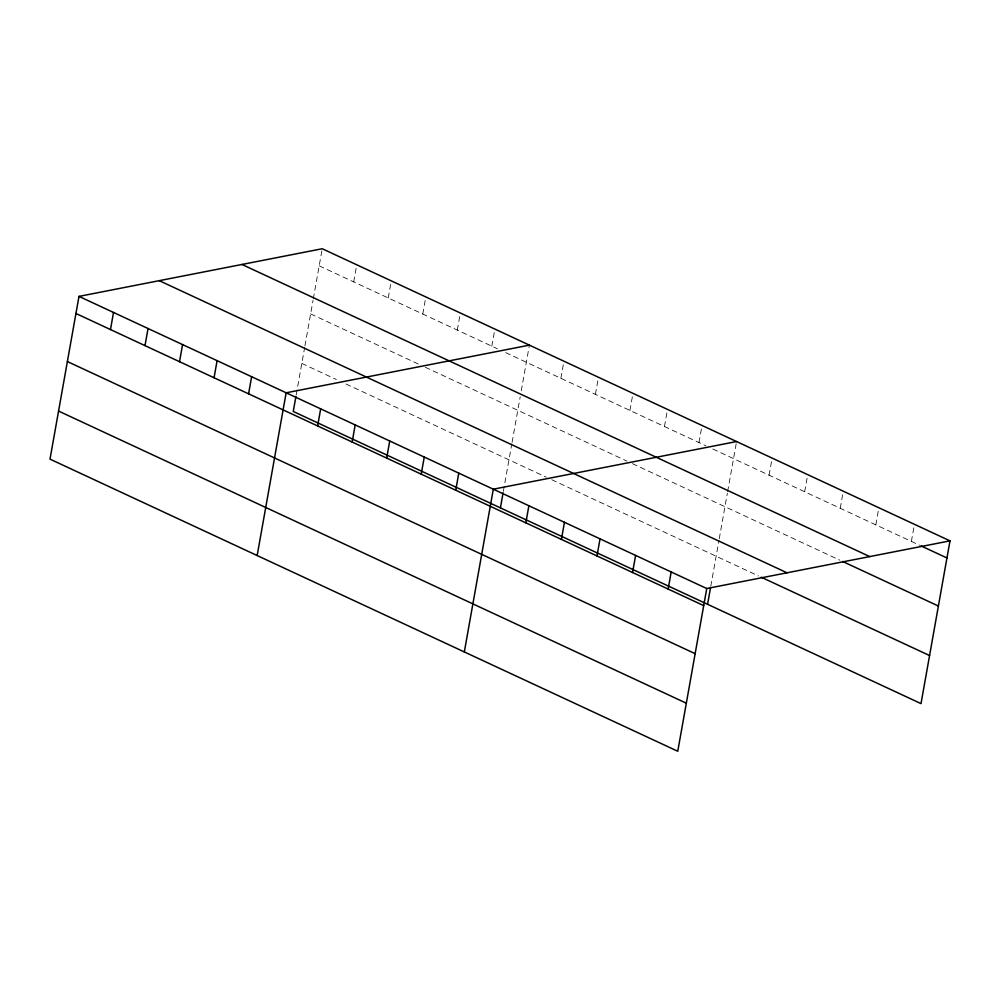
<?xml version="1.0" encoding="UTF-8"?>
<svg xmlns="http://www.w3.org/2000/svg" width="1000" height="1000" viewBox="0 0 1000 1000"><rect width="100%" height="100%" fill="white"/><g stroke="black" fill="none" stroke-linecap="round" stroke-linejoin="round"><path stroke-width="0.75" stroke-dasharray="5 3.75" d="M296.188 394.963L304.662 347.4M304.925 345.938L313.038 300.375M313.3 298.875L322.238 248.738M353.713 281.9L356.763 264.8M388.25 297.975L391.287 280.875M422.775 314.037L425.812 296.938M457.3 330.1L460.337 313.012M491.825 346.175L494.875 329.075M503.35 491.362L511.825 443.8M512.087 442.337L520.2 396.788M521.275 390.775L529.4 345.138M560.875 378.3L563.925 361.213M595.4 394.375L598.45 377.275M629.938 410.438L632.975 393.338M664.463 426.512L667.5 409.412M698.988 442.575L702.038 425.475M710.788 586.263L718.988 540.2M719.25 538.75L727.362 493.188M727.625 491.688L736.562 441.55M769.087 475.2L772.138 458.1M804.663 491.75L807.712 474.65M840.238 508.3L843.275 491.2M875.812 524.862L878.85 507.762M911.375 541.413L914.425 524.312M319.188 265.837L497.35 348.738M505.637 352.6L705.888 445.788M712.8 449L919.587 545.225M310.625 313.9L419.738 364.675M425.262 367.238L626.9 461.075M632.425 463.638L839.887 560.188M301.812 363.413L336.337 379.487M346 383.988L546.263 477.175M551.788 479.738L758.55 575.962"/><path stroke-width="1.5" d="M950 540.862L322.238 248.738L78.987 296.388L50 459.137L677.763 751.263L706.75 588.525L950 540.862L921.012 703.612L293.25 411.475L295.925 396.463M110.475 329.562L113.513 312.462M145 345.625L148.038 328.525M179.525 361.688L182.575 344.588M214.05 377.762L217.1 360.662M248.575 393.825L251.625 376.725M257.162 555.538L286.15 392.8L529.4 345.138M317.638 425.962L320.675 408.862M352.163 442.025L355.2 424.925M386.688 458.088L389.738 441M421.213 474.162L424.263 457.062M455.737 490.225L458.787 473.125M464.325 651.938L493.312 489.2L736.562 441.55M500.412 507.887L503.088 492.863M525.837 522.85L528.888 505.75M561.413 539.4L564.462 522.3M596.987 555.95L600.037 538.862M632.562 572.513L635.612 555.413M668.138 589.062L671.175 571.962M707.575 604.288L710.512 587.762M920.962 545.862L946.95 557.962M241.962 264.462L869.725 556.587M842.625 561.462L938.388 606.025M159.262 280.663L787.025 572.8M761.287 577.238L929.575 655.55M78.987 296.388L706.75 588.525M75.938 313.488L703.713 605.612M67.387 361.55L695.15 653.675M58.562 411.075L686.325 703.2"/></g></svg>
